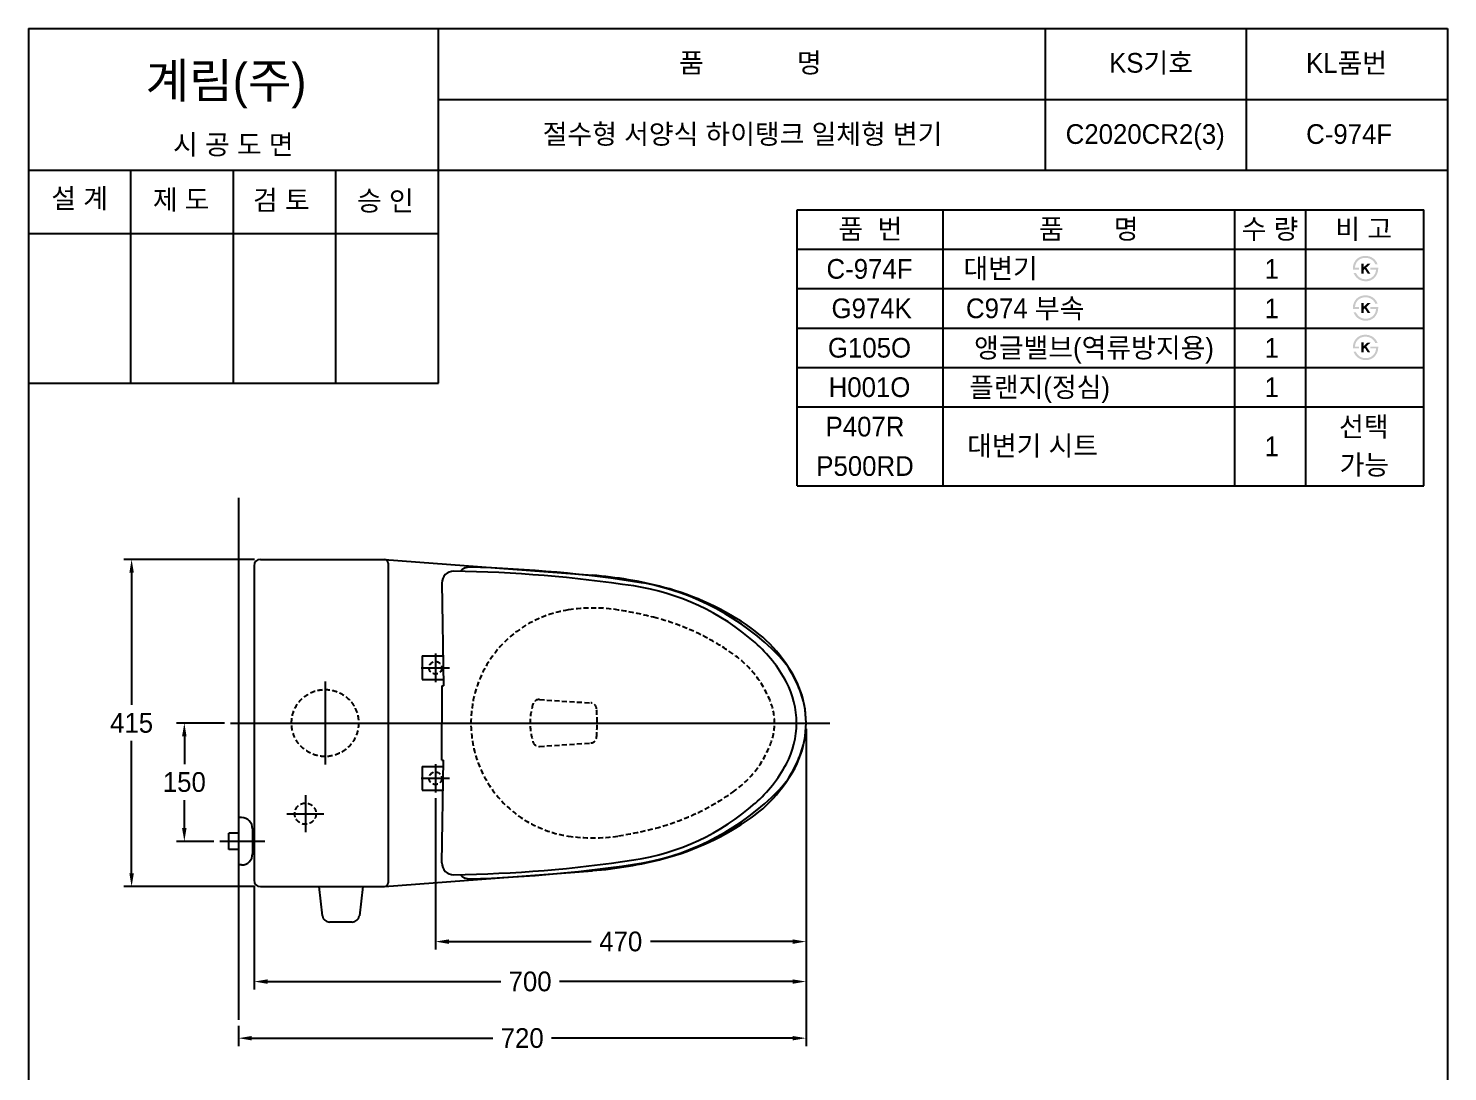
# Model space of a CAD drawing. Header units: millimetres. Extents: x 0 to 1800, y -67 to 2530.
# Drawn here: x 0 to 1800, y 1207 to 2530 of the extents above; entities that cross this region are included whole.
import ezdxf
from ezdxf.enums import TextEntityAlignment as Align
from ezdxf.lldxf.tags import DXFTag

# ---------------------------------------------------------------- set-up
doc = ezdxf.new("R2010")
doc.units = ezdxf.units.MM
doc.linetypes.add('DASHED2', pattern=[9.525, 6.35, -3.175])
for name, color, linetype in [('TEXT', 7, 'Continuous'), ('내부선 및 부속', 4, 'Continuous'), ('도각라인', 255, 'Continuous'), ('외형선', 3, 'Continuous'), ('점선', 6, 'DASHED2'), ('중심선', 1, 'DASHED'), ('치수선', 7, 'Continuous')]:
    doc.layers.add(name, color=color, linetype=linetype)
doc.styles.add('____', font='')
doc.styles.add('타이틀', font='H2GTRM.TTF', dxfattribs={"height": 25})
doc.styles.get('____').set_extended_font_data('굴림')
tags = doc.linetypes.add('DASHDOT', pattern=[70, 31, -13, 13, -13]).pattern_tags.tags
tags[10:11] = [DXFTag(74, 4), DXFTag(75, 0), DXFTag(340, '0'), DXFTag(46, 0.0), DXFTag(50, 0.0), DXFTag(44, 0.0), DXFTag(45, 0.0)]
tags[8:9] = [DXFTag(74, 4), DXFTag(75, 0), DXFTag(340, '0'), DXFTag(46, 0.0), DXFTag(50, 0.0), DXFTag(44, 0.0), DXFTag(45, 0.0)]
tags[6:7] = [DXFTag(74, 4), DXFTag(75, 0), DXFTag(340, '0'), DXFTag(46, 0.0), DXFTag(50, 0.0), DXFTag(44, 0.0), DXFTag(45, 0.0)]
tags[4:5] = [DXFTag(74, 4), DXFTag(75, 0), DXFTag(340, '0'), DXFTag(46, 0.0), DXFTag(50, 0.0), DXFTag(44, 0.0), DXFTag(45, 0.0)]
tags = doc.linetypes.add('DASHED', pattern=[25.72, 12.86, -12.86]).pattern_tags.tags
tags[6:7] = [DXFTag(74, 4), DXFTag(75, 0), DXFTag(340, '0'), DXFTag(46, 0.0), DXFTag(50, 0.0), DXFTag(44, 0.0), DXFTag(45, 0.0)]
tags[4:5] = [DXFTag(74, 4), DXFTag(75, 0), DXFTag(340, '0'), DXFTag(46, 0.0), DXFTag(50, 0.0), DXFTag(44, 0.0), DXFTag(45, 0.0)]
doc.dimstyles.new('MSADIM', dxfattribs={"dimtxt": 33, "dimasz": 17, "dimexe": 10, "dimexo": 7.5, "dimgap": 10, "dimtad": 0, "dimtih": 1, "dimtoh": 1, "dimdec": 0, "dimzin": 1, "dimdsep": 46, "dimtxsty": '____', "dimcen": 11.25, "dimadec": 0, "dimazin": 0, "dimtfac": 1, "dimtdec": 0, "dimtix": 1, "dimtmove": 0, "dimatfit": 3, "dimfxl": 1, "dimtolj": 1, "dimtzin": 1, "dimarcsym": 0})

# ---------------------------------------------------------------- blocks, each defined once
blk = doc.blocks.new('*D9')
at = {"layer": '치수선', "color": 0, "linetype": 'Continuous', "lineweight": -2, "transparency": 16777216}
for p, q in [((986.3, 1641.6), (986.3, 1361.9)), ((516.3, 1553.6), (516.3, 1361.9)), ((533.3, 1371.9), (713.6, 1371.9)), ((969.3, 1371.9), (789, 1371.9))]:
    blk.add_line(p, q, dxfattribs=at)
at = {"layer": '치수선', "color": 0, "linetype": 'Continuous', "transparency": 16777216}
for points in [[(533.3, 1374.7), (533.3, 1369), (516.3, 1371.9)], [(969.3, 1374.7), (969.3, 1369), (986.3, 1371.9)]]:
    blk.add_solid(points, dxfattribs=at)
at = {"layer": '치수선', "color": 0, "linetype": 'Continuous', "transparency": 16777216, "insert": (751.3, 1371.9), "char_height": 25, "attachment_point": 5, "style": '____'}
blk.add_mtext('\\A1;470', dxfattribs=at)
blk = doc.blocks.new('*D10')
at = {"layer": '치수선', "color": 0, "linetype": 'Continuous', "lineweight": -2, "transparency": 16777216}
for p, q in [((986.3, 1641.6), (986.3, 1311.2)), ((286.3, 1442.1), (286.3, 1311.2)), ((303.3, 1321.2), (599.2, 1321.2)), ((969.3, 1321.2), (673.4, 1321.2))]:
    blk.add_line(p, q, dxfattribs=at)
at = {"layer": '치수선', "color": 0, "linetype": 'Continuous', "transparency": 16777216}
for points in [[(303.3, 1324), (303.3, 1318.4), (286.3, 1321.2)], [(969.3, 1324), (969.3, 1318.4), (986.3, 1321.2)]]:
    blk.add_solid(points, dxfattribs=at)
at = {"layer": '치수선', "color": 0, "linetype": 'Continuous', "transparency": 16777216, "insert": (636.3, 1321.2), "char_height": 25, "attachment_point": 5, "style": '____'}
blk.add_mtext('\\A1;700', dxfattribs=at)
blk = doc.blocks.new('*D11')
at = {"layer": '치수선', "color": 0, "linetype": 'Continuous', "lineweight": -2, "transparency": 16777216}
for p, q in [((986.3, 1641.6), (986.3, 1239.4)), ((266.3, 1265), (266.3, 1239.4)), ((283.3, 1249.4), (589.2, 1249.4)), ((969.3, 1249.4), (663.4, 1249.4))]:
    blk.add_line(p, q, dxfattribs=at)
at = {"layer": '치수선', "color": 0, "linetype": 'Continuous', "transparency": 16777216}
for points in [[(283.3, 1252.2), (283.3, 1246.6), (266.3, 1249.4)], [(969.3, 1252.2), (969.3, 1246.6), (986.3, 1249.4)]]:
    blk.add_solid(points, dxfattribs=at)
at = {"layer": '치수선', "color": 0, "linetype": 'Continuous', "transparency": 16777216, "insert": (626.3, 1249.4), "char_height": 25, "attachment_point": 5, "style": '____'}
blk.add_mtext('\\A1;720', dxfattribs=at)
blk = doc.blocks.new('*D16')
at = {"layer": '치수선', "color": 0, "linetype": 'Continuous', "lineweight": -2, "transparency": 16777216}
for p, q in [((286.8, 1856.6), (120.9, 1856.6)), ((130.9, 1839.6), (130.9, 1672)), ((130.9, 1458.6), (130.9, 1626.3)), ((286.8, 1441.6), (120.9, 1441.6))]:
    blk.add_line(p, q, dxfattribs=at)
at = {"layer": '치수선', "color": 0, "linetype": 'Continuous', "transparency": 16777216}
for points in [[(128.1, 1839.6), (133.8, 1839.6), (130.9, 1856.6)], [(128.1, 1458.6), (133.8, 1458.6), (130.9, 1441.6)]]:
    blk.add_solid(points, dxfattribs=at)
at = {"layer": '치수선', "color": 0, "linetype": 'Continuous', "transparency": 16777216, "insert": (130.9, 1649.1), "char_height": 25, "attachment_point": 5, "style": '____'}
blk.add_mtext('\\A1;415', dxfattribs=at)
blk = doc.blocks.new('*D17')
at = {"layer": '치수선', "color": 0, "linetype": 'Continuous', "lineweight": -2, "transparency": 16777216}
for p, q in [((248.8, 1649.1), (187.8, 1649.1)), ((197.8, 1632.1), (197.8, 1596.9)), ((197.8, 1516), (197.8, 1551.2)), ((235.2, 1499), (187.8, 1499))]:
    blk.add_line(p, q, dxfattribs=at)
at = {"layer": '치수선', "color": 0, "linetype": 'Continuous', "transparency": 16777216}
for points in [[(194.9, 1632.1), (200.6, 1632.1), (197.8, 1649.1)], [(194.9, 1516), (200.6, 1516), (197.8, 1499)]]:
    blk.add_solid(points, dxfattribs=at)
at = {"layer": '치수선', "color": 0, "linetype": 'Continuous', "transparency": 16777216, "insert": (197.8, 1574.1), "char_height": 25, "attachment_point": 5, "style": '____'}
blk.add_mtext('\\A1;150', dxfattribs=at)

msp = doc.modelspace()

# ---------------------------------------------------------------- hatches: boundary and pattern name
at = {"layer": 'TEXT'}
for points in [[(1679.9, 2224.2), (1679.8, 2224.6), (1679.8, 2225), (1679.8, 2225.4), (1679.8, 2225.8), (1679.8, 2226.2), (1679.9, 2226.6), (1679.9, 2227), (1679.9, 2227.4), (1680, 2227.8), (1680, 2228.2), (1680.1, 2228.6), (1680.2, 2229), (1680.3, 2229.4), (1680.4, 2229.8), (1680.5, 2230.1), (1680.6, 2230.5), (1680.7, 2230.9), (1680.8, 2231.3), (1681, 2231.7), (1681.1, 2232), (1681.3, 2232.4), (1681.4, 2232.7), (1681.6, 2233.1), (1681.8, 2233.4), (1682, 2233.8), (1682.1, 2234.1), (1682.4, 2234.4), (1682.6, 2234.8), (1682.8, 2235.1), (1683, 2235.4), (1683.2, 2235.7), (1683.8, 2236.3), (1684, 2236.6), (1684.3, 2236.9), (1684.6, 2237.2), (1684.9, 2237.5), (1685.2, 2237.8), (1685.5, 2238), (1685.8, 2238.3), (1686.1, 2238.5), (1686.4, 2238.7), (1686.8, 2239), (1687.1, 2239.2), (1687.4, 2239.4), (1687.8, 2239.6), (1688.2, 2239.8), (1688.5, 2239.9), (1688.9, 2240.1), (1689.3, 2240.3), (1689.7, 2240.5), (1690.2, 2240.6), (1690.6, 2240.7), (1691, 2240.9), (1691.5, 2241), (1691.9, 2241.1), (1692.4, 2241.2), (1692.8, 2241.2), (1693.3, 2241.3), (1693.8, 2241.4), (1694.2, 2241.4), (1694.7, 2241.4), (1695.2, 2241.5), (1695.7, 2241.5), (1696.5, 2241.5), (1696.8, 2241.4), (1697.2, 2241.4), (1697.6, 2241.4), (1697.9, 2241.3), (1698.3, 2241.3), (1698.6, 2241.2), (1699, 2241.2), (1699.3, 2241.1), (1699.7, 2241), (1700, 2241), (1700.4, 2240.9), (1700.7, 2240.8), (1701, 2240.7), (1701.4, 2240.6), (1701.7, 2240.5), (1702, 2240.4), (1702.3, 2240.2), (1702.6, 2240.1), (1702.9, 2240), (1703.2, 2239.8), (1703.5, 2239.7), (1703.8, 2239.5), (1704.1, 2239.4), (1704.4, 2239.2), (1704.7, 2239), (1705, 2238.9), (1705.2, 2238.7), (1705.5, 2238.5), (1705.8, 2238.3), (1706.1, 2238.1), (1706.5, 2237.7), (1706.9, 2237.4), (1707.3, 2237), (1707.7, 2236.6), (1708, 2236.2), (1708.4, 2235.8), (1708.7, 2235.4), (1709.1, 2234.9), (1709.4, 2234.5), (1709.7, 2234), (1710, 2233.5), (1710.3, 2233), (1710.5, 2232.5), (1710.8, 2232), (1711, 2231.5), (1711.3, 2230.9), (1711.3, 2230.9), (1708.2, 2230.9), (1708.2, 2230.9), (1708.1, 2231.1), (1708, 2231.3), (1708, 2231.4), (1707.9, 2231.6), (1707.8, 2231.8), (1707.7, 2232), (1707.7, 2232.1), (1707.6, 2232.3), (1707.5, 2232.5), (1707.4, 2232.6), (1707.3, 2232.8), (1707.2, 2233), (1707.1, 2233.1), (1707, 2233.3), (1706.9, 2233.5), (1706.7, 2233.6), (1706.6, 2233.8), (1706.5, 2233.9), (1706.2, 2234.3), (1705.9, 2234.6), (1705.6, 2234.9), (1705.3, 2235.2), (1705, 2235.5), (1704.7, 2235.8), (1704.3, 2236.1), (1704.1, 2236.3), (1703.8, 2236.4), (1703.6, 2236.6), (1703.4, 2236.8), (1703.1, 2236.9), (1702.9, 2237.1), (1702.6, 2237.2), (1702.4, 2237.4), (1702.2, 2237.5), (1701.9, 2237.6), (1701.7, 2237.7), (1701.4, 2237.8), (1701.2, 2238), (1700.9, 2238.1), (1700.6, 2238.2), (1700.4, 2238.3), (1700.1, 2238.3), (1699.9, 2238.4), (1699.6, 2238.5), (1699.3, 2238.6), (1699.1, 2238.6), (1698.8, 2238.7), (1698.5, 2238.7), (1698.2, 2238.8), (1698, 2238.8), (1697.7, 2238.9), (1697.4, 2238.9), (1697.1, 2238.9), (1696.8, 2239), (1696.5, 2239), (1696.3, 2239), (1696, 2239), (1695.6, 2239), (1695.3, 2239), (1694.9, 2238.9), (1694.6, 2238.9), (1694.3, 2238.9), (1693.9, 2238.9), (1693.6, 2238.8), (1693.3, 2238.8), (1693, 2238.7), (1692.7, 2238.7), (1692.3, 2238.6), (1692, 2238.5), (1691.7, 2238.4), (1691.4, 2238.3), (1691.1, 2238.2), (1690.9, 2238.1), (1690.6, 2238), (1690.3, 2237.9), (1690, 2237.8), (1689.7, 2237.7), (1689.4, 2237.5), (1689.2, 2237.4), (1688.9, 2237.3), (1688.7, 2237.1), (1688.4, 2236.9), (1688.1, 2236.8), (1687.9, 2236.6), (1687.6, 2236.4), (1687.4, 2236.2), (1687.2, 2236), (1686.9, 2235.8), (1686.7, 2235.6), (1686.5, 2235.4), (1686.2, 2235.2), (1686, 2235), (1685.8, 2234.7), (1685.6, 2234.5), (1685.4, 2234.3), (1685.2, 2234), (1685, 2233.8), (1684.8, 2233.5), (1684.7, 2233.3), (1684.5, 2233), (1684.3, 2232.7), (1684.2, 2232.5), (1684, 2232.2), (1683.9, 2231.9), (1683.8, 2231.6), (1683.7, 2231.3), (1683.5, 2231.1), (1683.4, 2230.8), (1683.3, 2230.5), (1683.2, 2230.2), (1683.1, 2229.8), (1683, 2229.5), (1683, 2229.2), (1682.9, 2228.9), (1682.8, 2228.6), (1682.8, 2228.2), (1682.7, 2227.9), (1682.7, 2227.6), (1682.7, 2227.2), (1682.6, 2226.9), (1682.6, 2226.5), (1682.6, 2226.5), (1687.8, 2226.5), (1687.8, 2226.5), (1687.8, 2226.5), (1687.8, 2224.2), (1687.8, 2224.2), (1687.8, 2224.2), (1679.9, 2224.2)], [(1712, 2226.5), (1712, 2226.1), (1712, 2225.6), (1712, 2225.2), (1712, 2224.8), (1711.9, 2224.3), (1711.9, 2223.9), (1711.9, 2223.5), (1711.8, 2223.1), (1711.7, 2222.7), (1711.6, 2222.2), (1711.6, 2221.8), (1711.5, 2221.4), (1711.3, 2221), (1711.2, 2220.6), (1711.1, 2220.2), (1711, 2219.8), (1710.8, 2219.4), (1710.7, 2219), (1710.5, 2218.7), (1710.4, 2218.3), (1710.2, 2217.9), (1710, 2217.6), (1709.8, 2217.2), (1709.6, 2216.9), (1709.4, 2216.5), (1709.2, 2216.2), (1709, 2215.9), (1708.8, 2215.5), (1708.5, 2215.2), (1708.3, 2214.9), (1708, 2214.6), (1707.8, 2214.3), (1707.5, 2214), (1707.2, 2213.7), (1707, 2213.5), (1706.7, 2213.2), (1706.4, 2212.9), (1706.1, 2212.7), (1705.8, 2212.4), (1705.5, 2212.2), (1705.2, 2212), (1704.8, 2211.8), (1704.5, 2211.6), (1704.2, 2211.4), (1703.8, 2211.2), (1703.5, 2211), (1703.1, 2210.8), (1702.8, 2210.7), (1702.4, 2210.5), (1702.1, 2210.3), (1701.7, 2210.2), (1701.3, 2210.1), (1700.9, 2209.9), (1700.5, 2209.8), (1700.2, 2209.7), (1699.8, 2209.6), (1699.4, 2209.6), (1699, 2209.5), (1698.6, 2209.4), (1698.2, 2209.4), (1697.8, 2209.4), (1697.4, 2209.3), (1697, 2209.3), (1696.6, 2209.3), (1695.9, 2209.3), (1695.3, 2209.3), (1694.6, 2209.4), (1694, 2209.5), (1693.3, 2209.5), (1693, 2209.6), (1692.7, 2209.7), (1692.4, 2209.7), (1692.1, 2209.8), (1691.8, 2209.9), (1691.5, 2209.9), (1691.2, 2210), (1691, 2210.1), (1690.7, 2210.2), (1690.4, 2210.3), (1690.1, 2210.4), (1689.8, 2210.5), (1689.5, 2210.6), (1689.3, 2210.7), (1689, 2210.9), (1688.7, 2211), (1688.5, 2211.1), (1688.2, 2211.3), (1687.9, 2211.4), (1687.7, 2211.6), (1687.4, 2211.7), (1686.9, 2212), (1686.6, 2212.2), (1686.4, 2212.4), (1686.1, 2212.6), (1685.9, 2212.8), (1685.6, 2213), (1685.4, 2213.2), (1685.1, 2213.4), (1684.9, 2213.6), (1684.7, 2213.8), (1684.5, 2214.1), (1684.2, 2214.3), (1684, 2214.5), (1683.8, 2214.8), (1683.6, 2215), (1683.4, 2215.2), (1683.2, 2215.5), (1683, 2215.8), (1682.8, 2216), (1682.6, 2216.3), (1682.5, 2216.6), (1682.3, 2216.8), (1682.1, 2217.1), (1681.9, 2217.4), (1681.8, 2217.7), (1681.6, 2218), (1681.5, 2218.3), (1681.3, 2218.6), (1681, 2219.2), (1680.8, 2219.9), (1680.8, 2219.9), (1683.7, 2219.9), (1683.7, 2219.9), (1683.9, 2219.4), (1684.2, 2219), (1684.4, 2218.6), (1684.6, 2218.2), (1684.9, 2217.9), (1685.1, 2217.5), (1685.4, 2217.1), (1685.7, 2216.8), (1685.9, 2216.5), (1686.2, 2216.1), (1686.5, 2215.8), (1686.8, 2215.5), (1687.1, 2215.2), (1687.4, 2215), (1687.7, 2214.7), (1688, 2214.5), (1688.2, 2214.3), (1688.4, 2214.1), (1688.7, 2214), (1688.9, 2213.8), (1689.1, 2213.7), (1689.4, 2213.5), (1689.6, 2213.4), (1689.9, 2213.2), (1690.1, 2213.1), (1690.4, 2213), (1690.6, 2212.9), (1690.9, 2212.8), (1691.1, 2212.7), (1691.4, 2212.6), (1691.7, 2212.5), (1691.9, 2212.4), (1692.2, 2212.3), (1692.5, 2212.3), (1692.7, 2212.2), (1693, 2212.1), (1693.3, 2212.1), (1693.6, 2212), (1693.9, 2212), (1694.2, 2212), (1694.5, 2211.9), (1694.8, 2211.9), (1695.1, 2211.9), (1695.4, 2211.9), (1695.7, 2211.9), (1696, 2211.9), (1696.3, 2211.9), (1697.1, 2211.9), (1697.4, 2211.9), (1697.7, 2212), (1698, 2212), (1698.2, 2212), (1698.5, 2212), (1698.7, 2212.1), (1699, 2212.1), (1699.3, 2212.2), (1699.5, 2212.2), (1699.8, 2212.3), (1700, 2212.4), (1700.3, 2212.5), (1700.5, 2212.5), (1700.8, 2212.6), (1701, 2212.7), (1701.3, 2212.8), (1701.5, 2212.9), (1701.8, 2213), (1702, 2213.1), (1702.3, 2213.3), (1702.5, 2213.4), (1702.7, 2213.5), (1703, 2213.7), (1703.2, 2213.8), (1703.4, 2213.9), (1703.7, 2214.1), (1703.9, 2214.3), (1704.1, 2214.4), (1704.3, 2214.6), (1704.6, 2214.8), (1704.8, 2215), (1705.1, 2215.2), (1705.3, 2215.4), (1705.6, 2215.7), (1705.8, 2215.9), (1706, 2216.1), (1706.2, 2216.4), (1706.4, 2216.6), (1706.6, 2216.9), (1706.8, 2217.1), (1707, 2217.4), (1707.2, 2217.7), (1707.3, 2218), (1707.5, 2218.2), (1707.7, 2218.5), (1707.8, 2218.8), (1708, 2219.1), (1708.1, 2219.4), (1708.2, 2219.7), (1708.3, 2220), (1708.4, 2220.4), (1708.6, 2220.7), (1708.7, 2221), (1708.7, 2221.3), (1708.8, 2221.7), (1708.9, 2222), (1709, 2222.4), (1709, 2222.7), (1709.1, 2223.1), (1709.1, 2223.4), (1709.2, 2223.8), (1709.2, 2224.2), (1709.2, 2224.2), (1701.8, 2224.2), (1701.8, 2224.2), (1701.8, 2224.2), (1701.8, 2226.5), (1701.8, 2226.5), (1701.8, 2226.5), (1712, 2226.5)], [(1693.6, 2227.2), (1698.4, 2231.6), (1702.3, 2231.6), (1696.9, 2226.6), (1701.9, 2219.1), (1698.6, 2219.1), (1695, 2224.8), (1693.6, 2223.6), (1693.6, 2219.1), (1690.7, 2219.1), (1690.7, 2231.7), (1693.6, 2231.7)], [(1679.9, 2174.2), (1679.8, 2174.6), (1679.8, 2175), (1679.8, 2175.4), (1679.8, 2175.8), (1679.8, 2176.2), (1679.9, 2176.6), (1679.9, 2177), (1679.9, 2177.4), (1680, 2177.8), (1680, 2178.2), (1680.1, 2178.6), (1680.2, 2179), (1680.3, 2179.4), (1680.4, 2179.8), (1680.5, 2180.1), (1680.6, 2180.5), (1680.7, 2180.9), (1680.8, 2181.3), (1681, 2181.7), (1681.1, 2182), (1681.3, 2182.4), (1681.4, 2182.7), (1681.6, 2183.1), (1681.8, 2183.4), (1682, 2183.8), (1682.1, 2184.1), (1682.4, 2184.4), (1682.6, 2184.8), (1682.8, 2185.1), (1683, 2185.4), (1683.2, 2185.7), (1683.8, 2186.3), (1684, 2186.6), (1684.3, 2186.9), (1684.6, 2187.2), (1684.9, 2187.5), (1685.2, 2187.8), (1685.5, 2188), (1685.8, 2188.3), (1686.1, 2188.5), (1686.4, 2188.7), (1686.8, 2189), (1687.1, 2189.2), (1687.4, 2189.4), (1687.8, 2189.6), (1688.2, 2189.8), (1688.5, 2189.9), (1688.9, 2190.1), (1689.3, 2190.3), (1689.7, 2190.5), (1690.2, 2190.6), (1690.6, 2190.7), (1691, 2190.9), (1691.5, 2191), (1691.9, 2191.1), (1692.4, 2191.2), (1692.8, 2191.2), (1693.3, 2191.3), (1693.8, 2191.4), (1694.2, 2191.4), (1694.7, 2191.4), (1695.2, 2191.5), (1695.7, 2191.5), (1696.5, 2191.5), (1696.8, 2191.4), (1697.2, 2191.4), (1697.6, 2191.4), (1697.9, 2191.3), (1698.3, 2191.3), (1698.6, 2191.2), (1699, 2191.2), (1699.3, 2191.1), (1699.7, 2191), (1700, 2191), (1700.4, 2190.9), (1700.7, 2190.8), (1701, 2190.7), (1701.4, 2190.6), (1701.7, 2190.5), (1702, 2190.4), (1702.3, 2190.2), (1702.6, 2190.1), (1702.9, 2190), (1703.2, 2189.8), (1703.5, 2189.7), (1703.8, 2189.5), (1704.1, 2189.4), (1704.4, 2189.2), (1704.7, 2189), (1705, 2188.9), (1705.2, 2188.7), (1705.5, 2188.5), (1705.8, 2188.3), (1706.1, 2188.1), (1706.5, 2187.7), (1706.9, 2187.4), (1707.3, 2187), (1707.7, 2186.6), (1708, 2186.2), (1708.4, 2185.8), (1708.7, 2185.4), (1709.1, 2184.9), (1709.4, 2184.5), (1709.7, 2184), (1710, 2183.5), (1710.3, 2183), (1710.5, 2182.5), (1710.8, 2182), (1711, 2181.5), (1711.3, 2180.9), (1711.3, 2180.9), (1708.2, 2180.9), (1708.2, 2180.9), (1708.1, 2181.1), (1708, 2181.3), (1708, 2181.4), (1707.9, 2181.6), (1707.8, 2181.8), (1707.7, 2182), (1707.7, 2182.1), (1707.6, 2182.3), (1707.5, 2182.5), (1707.4, 2182.6), (1707.3, 2182.8), (1707.2, 2183), (1707.1, 2183.1), (1707, 2183.3), (1706.9, 2183.5), (1706.7, 2183.6), (1706.6, 2183.8), (1706.5, 2183.9), (1706.2, 2184.3), (1705.9, 2184.6), (1705.6, 2184.9), (1705.3, 2185.2), (1705, 2185.5), (1704.7, 2185.8), (1704.3, 2186.1), (1704.1, 2186.3), (1703.8, 2186.4), (1703.6, 2186.6), (1703.4, 2186.8), (1703.1, 2186.9), (1702.9, 2187.1), (1702.6, 2187.2), (1702.4, 2187.4), (1702.2, 2187.5), (1701.9, 2187.6), (1701.7, 2187.7), (1701.4, 2187.8), (1701.2, 2188), (1700.9, 2188.1), (1700.6, 2188.2), (1700.4, 2188.3), (1700.1, 2188.3), (1699.9, 2188.4), (1699.6, 2188.5), (1699.3, 2188.6), (1699.1, 2188.6), (1698.8, 2188.7), (1698.5, 2188.7), (1698.2, 2188.8), (1698, 2188.8), (1697.7, 2188.9), (1697.4, 2188.9), (1697.1, 2188.9), (1696.8, 2189), (1696.5, 2189), (1696.3, 2189), (1696, 2189), (1695.6, 2189), (1695.3, 2189), (1694.9, 2188.9), (1694.6, 2188.9), (1694.3, 2188.9), (1693.9, 2188.9), (1693.6, 2188.8), (1693.3, 2188.8), (1693, 2188.7), (1692.7, 2188.7), (1692.3, 2188.6), (1692, 2188.5), (1691.7, 2188.4), (1691.4, 2188.3), (1691.1, 2188.2), (1690.9, 2188.1), (1690.6, 2188), (1690.3, 2187.9), (1690, 2187.8), (1689.7, 2187.7), (1689.4, 2187.5), (1689.2, 2187.4), (1688.9, 2187.3), (1688.7, 2187.1), (1688.4, 2186.9), (1688.1, 2186.8), (1687.9, 2186.6), (1687.6, 2186.4), (1687.4, 2186.2), (1687.2, 2186), (1686.9, 2185.8), (1686.7, 2185.6), (1686.5, 2185.4), (1686.2, 2185.2), (1686, 2185), (1685.8, 2184.7), (1685.6, 2184.5), (1685.4, 2184.3), (1685.2, 2184), (1685, 2183.8), (1684.8, 2183.5), (1684.7, 2183.3), (1684.5, 2183), (1684.3, 2182.7), (1684.2, 2182.5), (1684, 2182.2), (1683.9, 2181.9), (1683.8, 2181.6), (1683.7, 2181.3), (1683.5, 2181.1), (1683.4, 2180.8), (1683.3, 2180.5), (1683.2, 2180.2), (1683.1, 2179.8), (1683, 2179.5), (1683, 2179.2), (1682.9, 2178.9), (1682.8, 2178.6), (1682.8, 2178.2), (1682.7, 2177.9), (1682.7, 2177.6), (1682.7, 2177.2), (1682.6, 2176.9), (1682.6, 2176.5), (1682.6, 2176.5), (1687.8, 2176.5), (1687.8, 2176.5), (1687.8, 2176.5), (1687.8, 2174.2), (1687.8, 2174.2), (1687.8, 2174.2), (1679.9, 2174.2)], [(1693.6, 2177.2), (1698.4, 2181.6), (1702.3, 2181.6), (1696.9, 2176.6), (1701.9, 2169.1), (1698.6, 2169.1), (1695, 2174.8), (1693.6, 2173.6), (1693.6, 2169.1), (1690.7, 2169.1), (1690.7, 2181.7), (1693.6, 2181.7)], [(1712, 2176.5), (1712, 2176.1), (1712, 2175.6), (1712, 2175.2), (1712, 2174.8), (1711.9, 2174.3), (1711.9, 2173.9), (1711.9, 2173.5), (1711.8, 2173.1), (1711.7, 2172.7), (1711.6, 2172.2), (1711.6, 2171.8), (1711.5, 2171.4), (1711.3, 2171), (1711.2, 2170.6), (1711.1, 2170.2), (1711, 2169.8), (1710.8, 2169.4), (1710.7, 2169), (1710.5, 2168.7), (1710.4, 2168.3), (1710.2, 2167.9), (1710, 2167.6), (1709.8, 2167.2), (1709.6, 2166.9), (1709.4, 2166.5), (1709.2, 2166.2), (1709, 2165.9), (1708.8, 2165.5), (1708.5, 2165.2), (1708.3, 2164.9), (1708, 2164.6), (1707.8, 2164.3), (1707.5, 2164), (1707.2, 2163.7), (1707, 2163.5), (1706.7, 2163.2), (1706.4, 2162.9), (1706.1, 2162.7), (1705.8, 2162.4), (1705.5, 2162.2), (1705.2, 2162), (1704.8, 2161.8), (1704.5, 2161.6), (1704.2, 2161.4), (1703.8, 2161.2), (1703.5, 2161), (1703.1, 2160.8), (1702.8, 2160.7), (1702.4, 2160.5), (1702.1, 2160.3), (1701.7, 2160.2), (1701.3, 2160.1), (1700.9, 2159.9), (1700.5, 2159.8), (1700.2, 2159.7), (1699.8, 2159.6), (1699.4, 2159.6), (1699, 2159.5), (1698.6, 2159.4), (1698.2, 2159.4), (1697.8, 2159.4), (1697.4, 2159.3), (1697, 2159.3), (1696.6, 2159.3), (1695.9, 2159.3), (1695.3, 2159.3), (1694.6, 2159.4), (1694, 2159.5), (1693.3, 2159.5), (1693, 2159.6), (1692.7, 2159.7), (1692.4, 2159.7), (1692.1, 2159.8), (1691.8, 2159.9), (1691.5, 2159.9), (1691.2, 2160), (1691, 2160.1), (1690.7, 2160.2), (1690.4, 2160.3), (1690.1, 2160.4), (1689.8, 2160.5), (1689.5, 2160.6), (1689.3, 2160.7), (1689, 2160.9), (1688.7, 2161), (1688.5, 2161.1), (1688.2, 2161.3), (1687.9, 2161.4), (1687.7, 2161.6), (1687.4, 2161.7), (1686.9, 2162), (1686.6, 2162.2), (1686.4, 2162.4), (1686.1, 2162.6), (1685.9, 2162.8), (1685.6, 2163), (1685.4, 2163.2), (1685.1, 2163.4), (1684.9, 2163.6), (1684.7, 2163.8), (1684.5, 2164.1), (1684.2, 2164.3), (1684, 2164.5), (1683.8, 2164.8), (1683.6, 2165), (1683.4, 2165.2), (1683.2, 2165.5), (1683, 2165.8), (1682.8, 2166), (1682.6, 2166.3), (1682.5, 2166.6), (1682.3, 2166.8), (1682.1, 2167.1), (1681.9, 2167.4), (1681.8, 2167.7), (1681.6, 2168), (1681.5, 2168.3), (1681.3, 2168.6), (1681, 2169.2), (1680.8, 2169.9), (1680.8, 2169.9), (1683.7, 2169.9), (1683.7, 2169.9), (1683.9, 2169.4), (1684.2, 2169), (1684.4, 2168.6), (1684.6, 2168.2), (1684.9, 2167.9), (1685.1, 2167.5), (1685.4, 2167.1), (1685.7, 2166.8), (1685.9, 2166.5), (1686.2, 2166.1), (1686.5, 2165.8), (1686.8, 2165.5), (1687.1, 2165.2), (1687.4, 2165), (1687.7, 2164.7), (1688, 2164.5), (1688.2, 2164.3), (1688.4, 2164.1), (1688.7, 2164), (1688.9, 2163.8), (1689.1, 2163.7), (1689.4, 2163.5), (1689.6, 2163.4), (1689.9, 2163.2), (1690.1, 2163.1), (1690.4, 2163), (1690.6, 2162.9), (1690.9, 2162.8), (1691.1, 2162.7), (1691.4, 2162.6), (1691.7, 2162.5), (1691.9, 2162.4), (1692.2, 2162.3), (1692.5, 2162.3), (1692.7, 2162.2), (1693, 2162.1), (1693.3, 2162.1), (1693.6, 2162), (1693.9, 2162), (1694.2, 2162), (1694.5, 2161.9), (1694.8, 2161.9), (1695.1, 2161.9), (1695.4, 2161.9), (1695.7, 2161.9), (1696, 2161.9), (1696.3, 2161.9), (1697.1, 2161.9), (1697.4, 2161.9), (1697.7, 2162), (1698, 2162), (1698.2, 2162), (1698.5, 2162), (1698.7, 2162.1), (1699, 2162.1), (1699.3, 2162.2), (1699.5, 2162.2), (1699.8, 2162.3), (1700, 2162.4), (1700.3, 2162.5), (1700.5, 2162.5), (1700.8, 2162.6), (1701, 2162.7), (1701.3, 2162.8), (1701.5, 2162.9), (1701.8, 2163), (1702, 2163.1), (1702.3, 2163.3), (1702.5, 2163.4), (1702.7, 2163.5), (1703, 2163.7), (1703.2, 2163.8), (1703.4, 2163.9), (1703.7, 2164.1), (1703.9, 2164.3), (1704.1, 2164.4), (1704.3, 2164.6), (1704.6, 2164.8), (1704.8, 2165), (1705.1, 2165.2), (1705.3, 2165.4), (1705.6, 2165.7), (1705.8, 2165.9), (1706, 2166.1), (1706.2, 2166.4), (1706.4, 2166.6), (1706.6, 2166.9), (1706.8, 2167.1), (1707, 2167.4), (1707.2, 2167.7), (1707.3, 2168), (1707.5, 2168.2), (1707.7, 2168.5), (1707.8, 2168.8), (1708, 2169.1), (1708.1, 2169.4), (1708.2, 2169.7), (1708.3, 2170), (1708.4, 2170.4), (1708.6, 2170.7), (1708.7, 2171), (1708.7, 2171.3), (1708.8, 2171.7), (1708.9, 2172), (1709, 2172.4), (1709, 2172.7), (1709.1, 2173.1), (1709.1, 2173.4), (1709.2, 2173.8), (1709.2, 2174.2), (1709.2, 2174.2), (1701.8, 2174.2), (1701.8, 2174.2), (1701.8, 2174.2), (1701.8, 2176.5), (1701.8, 2176.5), (1701.8, 2176.5), (1712, 2176.5)], [(1679.9, 2124.2), (1679.8, 2124.6), (1679.8, 2125), (1679.8, 2125.4), (1679.8, 2125.8), (1679.8, 2126.2), (1679.9, 2126.6), (1679.9, 2127), (1679.9, 2127.4), (1680, 2127.8), (1680, 2128.2), (1680.1, 2128.6), (1680.2, 2129), (1680.3, 2129.4), (1680.4, 2129.8), (1680.5, 2130.1), (1680.6, 2130.5), (1680.7, 2130.9), (1680.8, 2131.3), (1681, 2131.7), (1681.1, 2132), (1681.3, 2132.4), (1681.4, 2132.7), (1681.6, 2133.1), (1681.8, 2133.4), (1682, 2133.8), (1682.1, 2134.1), (1682.4, 2134.4), (1682.6, 2134.8), (1682.8, 2135.1), (1683, 2135.4), (1683.2, 2135.7), (1683.8, 2136.3), (1684, 2136.6), (1684.3, 2136.9), (1684.6, 2137.2), (1684.9, 2137.5), (1685.2, 2137.8), (1685.5, 2138), (1685.8, 2138.3), (1686.1, 2138.5), (1686.4, 2138.7), (1686.8, 2139), (1687.1, 2139.2), (1687.4, 2139.4), (1687.8, 2139.6), (1688.2, 2139.8), (1688.5, 2139.9), (1688.9, 2140.1), (1689.3, 2140.3), (1689.7, 2140.5), (1690.2, 2140.6), (1690.6, 2140.7), (1691, 2140.9), (1691.5, 2141), (1691.9, 2141.1), (1692.4, 2141.2), (1692.8, 2141.2), (1693.3, 2141.3), (1693.8, 2141.4), (1694.2, 2141.4), (1694.7, 2141.4), (1695.2, 2141.5), (1695.7, 2141.5), (1696.5, 2141.5), (1696.8, 2141.4), (1697.2, 2141.4), (1697.6, 2141.4), (1697.9, 2141.3), (1698.3, 2141.3), (1698.6, 2141.2), (1699, 2141.2), (1699.3, 2141.1), (1699.7, 2141), (1700, 2141), (1700.4, 2140.9), (1700.7, 2140.8), (1701, 2140.7), (1701.4, 2140.6), (1701.7, 2140.5), (1702, 2140.4), (1702.3, 2140.2), (1702.6, 2140.1), (1702.9, 2140), (1703.2, 2139.8), (1703.5, 2139.7), (1703.8, 2139.5), (1704.1, 2139.4), (1704.4, 2139.2), (1704.7, 2139), (1705, 2138.9), (1705.2, 2138.7), (1705.5, 2138.5), (1705.8, 2138.3), (1706.1, 2138.1), (1706.5, 2137.7), (1706.9, 2137.4), (1707.3, 2137), (1707.7, 2136.6), (1708, 2136.2), (1708.4, 2135.8), (1708.7, 2135.4), (1709.1, 2134.9), (1709.4, 2134.5), (1709.7, 2134), (1710, 2133.5), (1710.3, 2133), (1710.5, 2132.5), (1710.8, 2132), (1711, 2131.5), (1711.3, 2130.9), (1711.3, 2130.9), (1708.2, 2130.9), (1708.2, 2130.9), (1708.1, 2131.1), (1708, 2131.3), (1708, 2131.4), (1707.9, 2131.6), (1707.8, 2131.8), (1707.7, 2132), (1707.7, 2132.1), (1707.6, 2132.3), (1707.5, 2132.5), (1707.4, 2132.6), (1707.3, 2132.8), (1707.2, 2133), (1707.1, 2133.1), (1707, 2133.3), (1706.9, 2133.5), (1706.7, 2133.6), (1706.6, 2133.8), (1706.5, 2133.9), (1706.2, 2134.3), (1705.9, 2134.6), (1705.6, 2134.9), (1705.3, 2135.2), (1705, 2135.5), (1704.7, 2135.8), (1704.3, 2136.1), (1704.1, 2136.3), (1703.8, 2136.4), (1703.6, 2136.6), (1703.4, 2136.8), (1703.1, 2136.9), (1702.9, 2137.1), (1702.6, 2137.2), (1702.4, 2137.4), (1702.2, 2137.5), (1701.9, 2137.6), (1701.7, 2137.7), (1701.4, 2137.8), (1701.2, 2138), (1700.9, 2138.1), (1700.6, 2138.2), (1700.4, 2138.3), (1700.1, 2138.3), (1699.9, 2138.4), (1699.6, 2138.5), (1699.3, 2138.6), (1699.1, 2138.6), (1698.8, 2138.7), (1698.5, 2138.7), (1698.2, 2138.8), (1698, 2138.8), (1697.7, 2138.9), (1697.4, 2138.9), (1697.1, 2138.9), (1696.8, 2139), (1696.5, 2139), (1696.3, 2139), (1696, 2139), (1695.6, 2139), (1695.3, 2139), (1694.9, 2138.9), (1694.6, 2138.9), (1694.3, 2138.9), (1693.9, 2138.9), (1693.6, 2138.8), (1693.3, 2138.8), (1693, 2138.7), (1692.7, 2138.7), (1692.3, 2138.6), (1692, 2138.5), (1691.7, 2138.4), (1691.4, 2138.3), (1691.1, 2138.2), (1690.9, 2138.1), (1690.6, 2138), (1690.3, 2137.9), (1690, 2137.8), (1689.7, 2137.7), (1689.4, 2137.5), (1689.2, 2137.4), (1688.9, 2137.3), (1688.7, 2137.1), (1688.4, 2136.9), (1688.1, 2136.8), (1687.9, 2136.6), (1687.6, 2136.4), (1687.4, 2136.2), (1687.2, 2136), (1686.9, 2135.8), (1686.7, 2135.6), (1686.5, 2135.4), (1686.2, 2135.2), (1686, 2135), (1685.8, 2134.7), (1685.6, 2134.5), (1685.4, 2134.3), (1685.2, 2134), (1685, 2133.8), (1684.8, 2133.5), (1684.7, 2133.3), (1684.5, 2133), (1684.3, 2132.7), (1684.2, 2132.5), (1684, 2132.2), (1683.9, 2131.9), (1683.8, 2131.6), (1683.7, 2131.3), (1683.5, 2131.1), (1683.4, 2130.8), (1683.3, 2130.5), (1683.2, 2130.2), (1683.1, 2129.8), (1683, 2129.5), (1683, 2129.2), (1682.9, 2128.9), (1682.8, 2128.6), (1682.8, 2128.2), (1682.7, 2127.9), (1682.7, 2127.6), (1682.7, 2127.2), (1682.6, 2126.9), (1682.6, 2126.5), (1682.6, 2126.5), (1687.8, 2126.5), (1687.8, 2126.5), (1687.8, 2126.5), (1687.8, 2124.2), (1687.8, 2124.2), (1687.8, 2124.2), (1679.9, 2124.2)], [(1712, 2126.5), (1712, 2126.1), (1712, 2125.6), (1712, 2125.2), (1712, 2124.8), (1711.9, 2124.3), (1711.9, 2123.9), (1711.9, 2123.5), (1711.8, 2123.1), (1711.7, 2122.7), (1711.6, 2122.2), (1711.6, 2121.8), (1711.5, 2121.4), (1711.3, 2121), (1711.2, 2120.6), (1711.1, 2120.2), (1711, 2119.8), (1710.8, 2119.4), (1710.7, 2119), (1710.5, 2118.7), (1710.4, 2118.3), (1710.2, 2117.9), (1710, 2117.6), (1709.8, 2117.2), (1709.6, 2116.9), (1709.4, 2116.5), (1709.2, 2116.2), (1709, 2115.9), (1708.8, 2115.5), (1708.5, 2115.2), (1708.3, 2114.9), (1708, 2114.6), (1707.8, 2114.3), (1707.5, 2114), (1707.2, 2113.7), (1707, 2113.5), (1706.7, 2113.2), (1706.4, 2112.9), (1706.1, 2112.7), (1705.8, 2112.4), (1705.5, 2112.2), (1705.2, 2112), (1704.8, 2111.8), (1704.5, 2111.6), (1704.2, 2111.4), (1703.8, 2111.2), (1703.5, 2111), (1703.1, 2110.8), (1702.8, 2110.7), (1702.4, 2110.5), (1702.1, 2110.3), (1701.7, 2110.2), (1701.3, 2110.1), (1700.9, 2109.9), (1700.5, 2109.8), (1700.2, 2109.7), (1699.8, 2109.6), (1699.4, 2109.6), (1699, 2109.5), (1698.6, 2109.4), (1698.2, 2109.4), (1697.8, 2109.4), (1697.4, 2109.3), (1697, 2109.3), (1696.6, 2109.3), (1695.9, 2109.3), (1695.3, 2109.3), (1694.6, 2109.4), (1694, 2109.5), (1693.3, 2109.5), (1693, 2109.6), (1692.7, 2109.7), (1692.4, 2109.7), (1692.1, 2109.8), (1691.8, 2109.9), (1691.5, 2109.9), (1691.2, 2110), (1691, 2110.1), (1690.7, 2110.2), (1690.4, 2110.3), (1690.1, 2110.4), (1689.8, 2110.5), (1689.5, 2110.6), (1689.3, 2110.7), (1689, 2110.9), (1688.7, 2111), (1688.5, 2111.1), (1688.2, 2111.3), (1687.9, 2111.4), (1687.7, 2111.6), (1687.4, 2111.7), (1686.9, 2112), (1686.6, 2112.2), (1686.4, 2112.4), (1686.1, 2112.6), (1685.9, 2112.8), (1685.6, 2113), (1685.4, 2113.2), (1685.1, 2113.4), (1684.9, 2113.6), (1684.7, 2113.8), (1684.5, 2114.1), (1684.2, 2114.3), (1684, 2114.5), (1683.8, 2114.8), (1683.6, 2115), (1683.4, 2115.2), (1683.2, 2115.5), (1683, 2115.8), (1682.8, 2116), (1682.6, 2116.3), (1682.5, 2116.6), (1682.3, 2116.8), (1682.1, 2117.1), (1681.9, 2117.4), (1681.8, 2117.7), (1681.6, 2118), (1681.5, 2118.3), (1681.3, 2118.6), (1681, 2119.2), (1680.8, 2119.9), (1680.8, 2119.9), (1683.7, 2119.9), (1683.7, 2119.9), (1683.9, 2119.4), (1684.2, 2119), (1684.4, 2118.6), (1684.6, 2118.2), (1684.9, 2117.9), (1685.1, 2117.5), (1685.4, 2117.1), (1685.7, 2116.8), (1685.9, 2116.5), (1686.2, 2116.1), (1686.5, 2115.8), (1686.8, 2115.5), (1687.1, 2115.2), (1687.4, 2115), (1687.7, 2114.7), (1688, 2114.5), (1688.2, 2114.3), (1688.4, 2114.1), (1688.7, 2114), (1688.9, 2113.8), (1689.1, 2113.7), (1689.4, 2113.5), (1689.6, 2113.4), (1689.9, 2113.2), (1690.1, 2113.1), (1690.4, 2113), (1690.6, 2112.9), (1690.9, 2112.8), (1691.1, 2112.7), (1691.4, 2112.6), (1691.7, 2112.5), (1691.9, 2112.4), (1692.2, 2112.3), (1692.5, 2112.3), (1692.7, 2112.2), (1693, 2112.1), (1693.3, 2112.1), (1693.6, 2112), (1693.9, 2112), (1694.2, 2112), (1694.5, 2111.9), (1694.8, 2111.9), (1695.1, 2111.9), (1695.4, 2111.9), (1695.7, 2111.9), (1696, 2111.9), (1696.3, 2111.9), (1697.1, 2111.9), (1697.4, 2111.9), (1697.7, 2112), (1698, 2112), (1698.2, 2112), (1698.5, 2112), (1698.7, 2112.1), (1699, 2112.1), (1699.3, 2112.2), (1699.5, 2112.2), (1699.8, 2112.3), (1700, 2112.4), (1700.3, 2112.5), (1700.5, 2112.5), (1700.8, 2112.6), (1701, 2112.7), (1701.3, 2112.8), (1701.5, 2112.9), (1701.8, 2113), (1702, 2113.1), (1702.3, 2113.3), (1702.5, 2113.4), (1702.7, 2113.5), (1703, 2113.7), (1703.2, 2113.8), (1703.4, 2113.9), (1703.7, 2114.1), (1703.9, 2114.3), (1704.1, 2114.4), (1704.3, 2114.6), (1704.6, 2114.8), (1704.8, 2115), (1705.1, 2115.2), (1705.3, 2115.4), (1705.6, 2115.7), (1705.8, 2115.9), (1706, 2116.1), (1706.2, 2116.4), (1706.4, 2116.6), (1706.6, 2116.9), (1706.8, 2117.1), (1707, 2117.4), (1707.2, 2117.7), (1707.3, 2118), (1707.5, 2118.2), (1707.7, 2118.5), (1707.8, 2118.8), (1708, 2119.1), (1708.1, 2119.4), (1708.2, 2119.7), (1708.3, 2120), (1708.4, 2120.4), (1708.6, 2120.7), (1708.7, 2121), (1708.7, 2121.3), (1708.8, 2121.7), (1708.9, 2122), (1709, 2122.4), (1709, 2122.7), (1709.1, 2123.1), (1709.1, 2123.4), (1709.2, 2123.8), (1709.2, 2124.2), (1709.2, 2124.2), (1701.8, 2124.2), (1701.8, 2124.2), (1701.8, 2124.2), (1701.8, 2126.5), (1701.8, 2126.5), (1701.8, 2126.5), (1712, 2126.5)], [(1693.6, 2127.2), (1698.4, 2131.6), (1702.3, 2131.6), (1696.9, 2126.6), (1701.9, 2119.1), (1698.6, 2119.1), (1695, 2124.8), (1693.6, 2123.6), (1693.6, 2119.1), (1690.7, 2119.1), (1690.7, 2131.7), (1693.6, 2131.7)]]:
    msp.add_hatch(color=256, dxfattribs=at).paths.add_polyline_path(points, flags=0)

# ---------------------------------------------------------------- linework, layer by layer
at = {"layer": '내부선 및 부속', "linetype": 'Continuous'}
for p, q in [((456.3, 1851.6), (456.3, 1446.6)), ((524.3, 1826.4), (526.3, 1696.1)), ((499.3, 1734.1), (499.3, 1704.1)), ((499.3, 1734.1), (525.7, 1734.1)), ((499.3, 1704.1), (526.2, 1704.1)), ((524.3, 1696.1), (526.3, 1696.1)), ((524.3, 1696.1), (524.3, 1649.1)), ((524.3, 1602.1), (524.3, 1649.1)), ((524.3, 1602.1), (526.3, 1602.1)), ((524.3, 1471.9), (526.3, 1602.1)), ((499.3, 1594.1), (499.3, 1564.1)), ((499.3, 1594.1), (526.2, 1594.1)), ((499.3, 1564.1), (525.7, 1564.1)), ((270.3, 1529.1), (266.3, 1529.1)), ((284.3, 1515.1), (284.3, 1483.1)), ((286.3, 1509.3), (284.3, 1509.3)), ((286.3, 1488.8), (284.3, 1488.8)), ((270.3, 1469.1), (266.3, 1469.1)), ((368.3, 1441.6), (372.8, 1404.5)), ((424.3, 1441.6), (419.8, 1404.5)), ((410.8, 1396.6), (381.8, 1396.6))]:
    msp.add_line(p, q, dxfattribs=at)
for centre, radius, start, end in [((451.3, 1851.6), 5, 0, 90), ((539.3, 1826.6), 15, 89.1659, 180), ((514.8, 141.8), 1700, 81.4419, 89.1659), ((559.3, 1831.7), 15, 88.4964, 139.4017), ((514.8, 135.3), 1712, 81.0921, 88.4964), ((723.1, 1526.2), 300, 48.544, 81.4419), ((718.7, 1507), 325.5, 44.3131, 79.1713), ((802.6, 1616.2), 180, 28.1029, 48.544), ((864.3, 1649.1), 122, 0, 44.3131), ((864.3, 1649.1), 110, 0, 28.1029), ((864.3, 1649.1), 122, 315.6869, 0), ((864.3, 1649.1), 110, 331.8971, 0), ((802.6, 1682.1), 180, 311.456, 331.8971), ((718.7, 1791.3), 325.5, 280.8287, 315.6869), ((723.1, 1772.1), 300, 278.5581, 311.456), ((270.3, 1515.1), 14, 0, 90), ((270.3, 1483.1), 14, 270, 360), ((539.3, 1471.6), 15, 180, 270.8341), ((514.8, 3156.5), 1700, 270.8341, 278.5581), ((514.8, 3163), 1712, 271.5036, 278.9079), ((451.3, 1446.6), 5, 270, 0), ((559.3, 1466.5), 15, 220.5983, 271.5036), ((381.8, 1405.6), 9, 186.9683, 270), ((410.8, 1405.6), 9, 270, 353.0317)]:
    msp.add_arc(centre, radius, start, end, dxfattribs=at)
at = {"layer": '도각라인', "color": 7}
for p, q in [((0, 2530), (0, 0)), ((0, 2530), (1800, 2530)), ((520, 2080), (520, 2530)), ((1290, 2350), (1290, 2530)), ((1545, 2350), (1545, 2530)), ((1800, 2530), (1800, 0)), ((520, 2440), (1800, 2440)), ((0, 2350), (1800, 2350)), ((130, 2080), (130, 2350)), ((260, 2080), (260, 2350)), ((390, 2080), (390, 2350)), ((975, 2050), (975, 2300)), ((975, 2300), (1770, 2300)), ((1160, 2050), (1160, 2300)), ((1530, 2050), (1530, 2300)), ((1620, 2050), (1620, 2300)), ((1770, 2050), (1770, 2300)), ((0, 2270), (520, 2270)), ((975, 2250), (1770, 2250)), ((975, 2200), (1770, 2200)), ((975, 2150), (1770, 2150)), ((975, 2100), (1770, 2100)), ((1770, 1950), (1770, 2100)), ((0, 2080), (520, 2080)), ((975, 1950), (975, 2050)), ((975, 2050), (1770, 2050)), ((1160, 1950), (1160, 2050)), ((1530, 1950), (1530, 2050)), ((1620, 1950), (1620, 2050)), ((975, 1950), (1770, 1950))]:
    msp.add_line(p, q, dxfattribs=at)
at = {"layer": '외형선', "color": 3, "linetype": 'Continuous'}
msp.add_line((266.3, 1934.7), (266.3, 1272.5), dxfattribs=at)
at = {"layer": '외형선'}
for p, q in [((294.3, 1856.6), (451.3, 1856.6)), ((451.7, 1856.6), (715.3, 1836.5)), ((286.3, 1848.6), (286.3, 1449.6)), ((451.7, 1441.7), (715.3, 1461.8)), ((294.3, 1441.6), (451.3, 1441.6))]:
    msp.add_line(p, q, dxfattribs=at)
for centre, radius, start, end in [((294.3, 1848.6), 8, 90, 180), ((676.8, 1332.9), 505, 75.1827, 85.6252), ((717.7, 1487.6), 345, 54.7854, 75.1827), ((815.7, 1626.5), 175, 22.1716, 54.7854), ((871.3, 1649.1), 115, 337.8284, 22.1716), ((815.7, 1671.8), 175, 305.2146, 337.8284), ((717.7, 1810.7), 345, 284.8173, 305.2146), ((676.8, 1965.4), 505, 274.3748, 284.8173), ((294.3, 1449.6), 8, 180, 270)]:
    msp.add_arc(centre, radius, start, end, dxfattribs=at)
at = {"layer": '점선'}
for p, q in [((648.1, 1678.8), (713.2, 1674.6)), ((648.1, 1619.5), (713.2, 1623.7))]:
    msp.add_line(p, q, dxfattribs=at)
at = {"layer": '점선', "linetype": 'DASHED'}
for p, q in [((254.3, 1488.8), (254.3, 1509.3)), ((266.3, 1509.3), (254.3, 1509.3)), ((266.3, 1488.8), (254.3, 1488.8))]:
    msp.add_line(p, q, dxfattribs=at)
at = {"layer": '점선'}
for centre, radius in [((516.3, 1719.1), 8), ((376.3, 1649.1), 42.5), ((516.3, 1579.1), 8), ((351.3, 1534.1), 13.5)]:
    msp.add_circle(centre, radius, dxfattribs=at)
for centre, radius, start, end in [((706.3, 1649.1), 145, 98.6625, 261.3375), ((716.1, 1584.9), 210, 81.1343, 98.6625), ((676.8, 1332.9), 465, 75.1827, 81.1343), ((717.7, 1487.6), 305, 54.7854, 75.1827), ((815.7, 1626.5), 135, 22.1716, 54.7854), ((647.6, 1670.8), 8, 86.3291, 162.5162), ((712.7, 1666.6), 8, 4.053, 86.3291), ((871.3, 1649.1), 75, 337.8284, 22.1716), ((716.3, 1649.1), 80, 162.5162, 197.4838), ((466.3, 1649.1), 255, 355.947, 4.053), ((647.6, 1627.5), 8, 197.4838, 273.6709), ((712.7, 1631.7), 8, 273.6709, 355.947), ((815.7, 1671.8), 135, 305.2146, 337.8284), ((717.7, 1810.7), 305, 284.8173, 305.2146), ((676.8, 1965.4), 465, 278.8657, 284.8173), ((716.1, 1713.4), 210, 261.3375, 278.8657)]:
    msp.add_arc(centre, radius, start, end, dxfattribs=at)
at = {"layer": '중심선', "linetype": 'DASHDOT'}
for p, q in [((516.3, 1737.1), (516.3, 1701.1)), ((498.3, 1719.1), (534.3, 1719.1)), ((376.3, 1701.6), (376.3, 1596.6)), ((256.3, 1649.1), (1016.3, 1649.1)), ((516.3, 1597.1), (516.3, 1561.1)), ((498.3, 1579.1), (534.3, 1579.1)), ((351.3, 1557.6), (351.3, 1510.6)), ((327.8, 1534.1), (374.8, 1534.1)), ((300, 1499), (242.7, 1499))]:
    msp.add_line(p, q, dxfattribs=at)

# ---------------------------------------------------------------- texts
at = {"layer": 'TEXT', "style": '타이틀'}
for s, p in [('품             명', (915.7, 2486.4)), ('KS기호', (1423.8, 2486.3)), ('KL품번', (1671.8, 2486.1)), ('시 공 도 면', (259.9, 2382.7)), ('절수형 서양식 하이탱크 일체형 변기', (905.8, 2396)), ('C2020CR2(3)', (1416.5, 2396)), ('C-974F', (1675.1, 2396)), ('설 계', (65, 2314.6)), ('제 도', (193.8, 2312.9)), ('검 토', (320.8, 2312.3)), ('승 인', (452.7, 2311.4)), ('품  번', (1067.9, 2275.7)), ('품       명', (1344.8, 2275.7)), ('수 량', (1574.8, 2275.7)), ('비 고', (1693.6, 2275.7)), ('C-974F', (1066.8, 2225)), ('대변기', (1233.1, 2225.6)), ('1', (1577, 2225)), ('G974K', (1069.5, 2175)), ('C974 부속', (1264.2, 2175)), ('1', (1577, 2174.9)), ('G105O', (1066.8, 2125)), ('앵글밸브(역류방지용)', (1351.5, 2125)), ('1', (1577, 2124.9)), ('플랜지(정심)', (1282.5, 2075)), ('H001O', (1066.8, 2075)), ('1', (1577, 2075)), ('P407R', (1061.1, 2025)), ('선택', (1693.7, 2025)), ('대변기 시트', (1273.6, 2000.6)), ('1', (1577, 2000)), ('P500RD', (1061.1, 1975)), ('가능', (1694.4, 1976.5))]:
    msp.add_text(s, height=25, dxfattribs=at).set_placement(p, align=Align.MIDDLE_CENTER)
msp.add_text('계림(주)', height=44, dxfattribs=at).set_placement((148.7, 2441.8))

# ---------------------------------------------------------------- dimensions: what is measured, and where the dimension line sits
at = {"layer": '치수선', "linetype": 'Continuous'}
for base, p1, p2, picture, middle in [((130.9, 1856.6), (294.3, 1441.6), (294.3, 1856.6), '*D16', (130.9, 1649.1)), ((197.8, 1649.1), (242.7, 1499), (256.3, 1649.1), '*D17', (197.8, 1574.1))]:
    dim = msp.add_linear_dim(base=base, p1=p1, p2=p2, angle=90, dimstyle='MSADIM', override={"dimtxt": 25}, dxfattribs=at)
    dim.commit()
    dim.dimension.update_dxf_attribs({"geometry": picture, "text_midpoint": middle})
for base, p2, picture, middle in [((266.3, 1249.4), (266.3, 1272.5), '*D11', (626.3, 1249.4)), ((286.3, 1321.2), (286.3, 1449.6), '*D10', (636.3, 1321.2)), ((516.3, 1371.9), (516.3, 1561.1), '*D9', (751.3, 1371.9))]:
    dim = msp.add_linear_dim(base=base, p1=(986.3, 1649.1), p2=p2, dimstyle='MSADIM', override={"dimtxt": 25}, dxfattribs=at)
    dim.commit()
    dim.dimension.update_dxf_attribs({"geometry": picture, "text_midpoint": middle})

doc.saveas('drawing.dxf')
